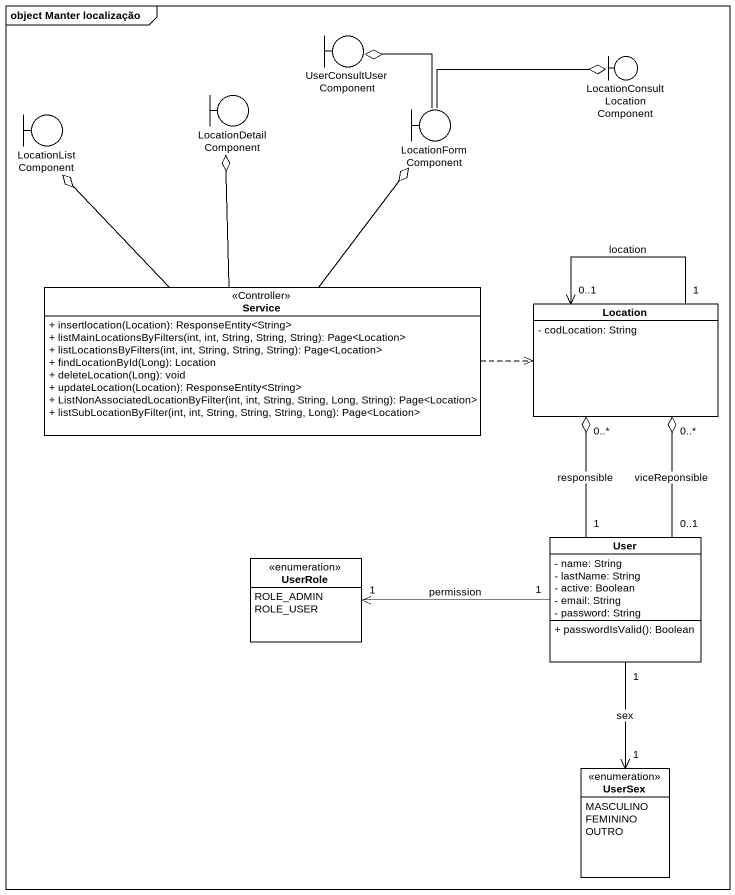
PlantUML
@startuml
mainframe object Manter localização
allowmixing
hide circle
hide empty members
skinparam classAttributeIconSize 0
boundary UserConsultUserComponent
boundary "LocationConsultLocationComponent" as LocationConsultLocationCompo
boundary LocationListComponent
boundary LocationDetailComponent
boundary LocationFormComponent
class Service <<Controller>> {
  + insertlocation(Location): ResponseEntity<String>
  + listMainLocationsByFilters(int, int, String, String, String): Page<Location>
  + listLocationsByFilters(int, int, String, String, String): Page<Location>
  + findLocationById(Long): Location
  + deleteLocation(Long): void
  + updateLocation(Location): ResponseEntity<String>
  + ListNonAssociatedLocationByFilter(int, int, String, String, Long, String): Page<Location>
  + listSubLocationByFilter(int, int, String, String, String, Long): Page<Location>
}
class Location {
  - codLocation: String
}
class User {
  - name: String
  - lastName: String
  - active: Boolean
  - email: String
  - password: String
  + passwordIsValid(): Boolean
}
enum UserRole {
  ROLE_ADMIN
  ROLE_USER
}
enum UserSex {
  MASCULINO
  FEMININO
  OUTRO
}
LocationFormComponent -up-o UserConsultUserComponent
LocationFormComponent -right-o LocationConsultLocationCompo
Service -up-o LocationListComponent
Service -up-o LocationDetailComponent
Service -up-o LocationFormComponent
Service .right.> Location
Location "1" --> "0..1" Location : location
User "1" -up-o "0..*" Location : responsible
User "0..1" -up-o "0..*" Location : viceReponsible
User "1" -left-> "1" UserRole : permission
User "1" --> "1" UserSex : sex
@enduml
